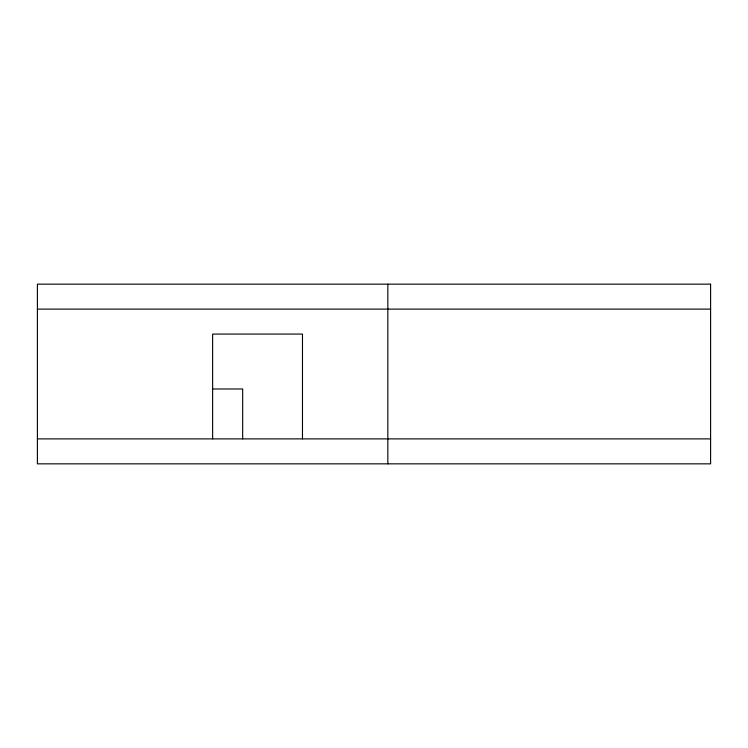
<?xml version="1.0" encoding="UTF-8"?>
<svg xmlns="http://www.w3.org/2000/svg" width="748" height="748" viewBox="0 0 748 748"><rect width="100%" height="100%" fill="white"/><g stroke="black" fill="none" stroke-linecap="round" stroke-linejoin="round"><path stroke-width="1.12" d="M37.4 309.111L710.6 309.111M212.479 388.979L242.661 388.979L242.661 438.889M37.4 438.889L710.6 438.889M387.847 284.156L387.847 463.844M302.473 438.889L302.473 334.066L212.628 334.066L212.628 438.889M710.6 284.156L37.4 284.156L37.4 463.844L710.6 463.844L710.6 284.156"/></g></svg>
